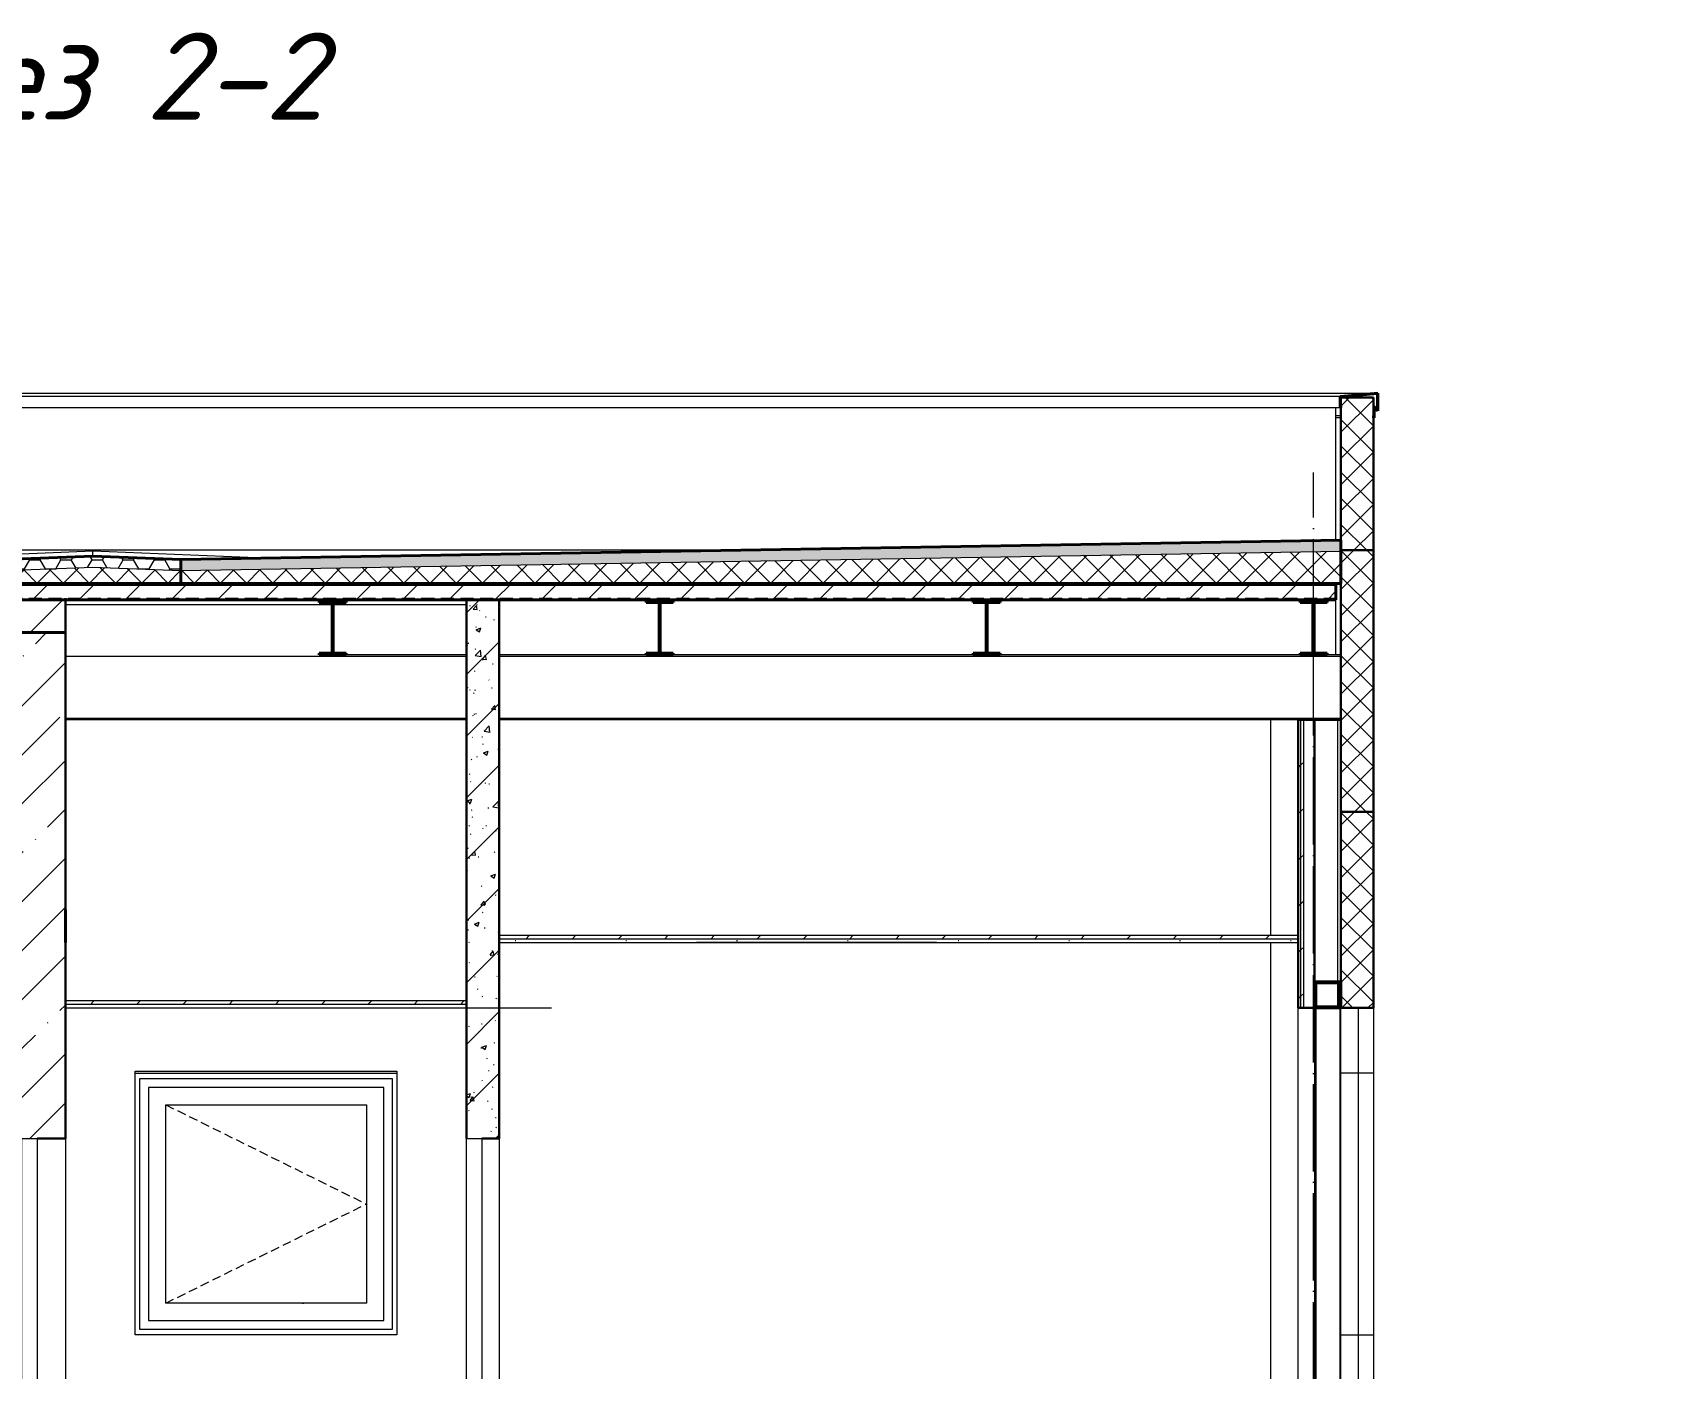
# Model space of a CAD drawing. Header units: millimetres. Extents: x -2951072 to 8268522, y -652067 to -630209.
# Drawn here: x 2700438 to 2707896, y -639175 to -633045 of the extents above; entities that cross this region are included whole.
import ezdxf
from ezdxf import colors
from ezdxf.entities.mleader import LeaderData, LeaderLine
from ezdxf.math import Vec2, Vec3

# ---------------------------------------------------------------- set-up
doc = ezdxf.new("R2010")
doc.units = ezdxf.units.MM
doc.header["$LTSCALE"] = 20
for name, pattern in [('_ШПТ__20_т__2_5__Линия сетки', [25, 20, -2.5, 0, -2.5]), ('_ШТР__2__1_', [3, 2, -1]), ('_ШТР__3__1_5__Сверху', [4.5, 3, -1.5]), ('CENTER', [50.8, 31.75, -6.35, 6.35, -6.35])]:
    doc.linetypes.add(name, pattern=pattern)
doc.layers.get('0').update_dxf_attribs({"lineweight": 0})
for name, color, linetype, lineweight in [('_Сверху_', 7, '_ШТР__3__1_5__Сверху', 9), ('Внутренние кромки', 7, 'Continuous', 18), ('Высотные отметки', 7, 'Continuous', 9), ('Обобщенные модели', 7, 'Continuous', 18), ('Общие ребра', 7, 'Continuous', 18), ('ОСИ', 251, 'CENTER', 18), ('Перекрытия', 7, 'Continuous', 18), ('Стены', 7, 'Continuous', 18), ('Стены разрез', 7, 'Continuous', 30), ('Стены штриховка', 7, 'Continuous', 30), ('Тонкие линии', 7, 'Continuous', 20)]:
    doc.layers.add(name, color=color, linetype=linetype, lineweight=lineweight)
doc.layers.add('ANNO-TEXT', color=251, linetype='Continuous')
for name, color, linetype, lineweight, true_color in [('Двери', 7, 'Continuous', 9, 0x804000), ('Каркас несущий', 7, 'Continuous', 18, 0x800040), ('Каркас_Импост', 7, 'Continuous', 9, 0x804000), ('Крыши', 7, 'Continuous', 9, 0x004000), ('Линии', 7, 'Continuous', 9, 0x00a600), ('Несущие колонны', 7, 'Continuous', 18, 0x800040), ('Окна', 7, 'Continuous', 9, 0x0080c0), ('Открывание', 7, 'Continuous', 9, 0x373737), ('Потолки', 7, 'Continuous', 9, 0x808000), ('Скрытые грани', 7, 'Continuous', 18, 0x800040)]:
    doc.layers.add(name, color=color, linetype=linetype, lineweight=lineweight, true_color=true_color)
doc.styles.add('PDF ISOCPEUR Italic', font='isocpeui.ttf')
pattern_1 = [(45, (2699496.43, -640620.17), (-106.066, 106.066), [])]
pattern_2 = [(45, (2699496.43, -640620.17), (-60.1041, 60.1041), []), (135, (2699496.43, -640620.17), (-60.1041, -60.1041), [])]
pattern_3 = [(45, (2699496.43, -640620.17), (-70.7107, 70.7107), []), (135, (2699496.43, -640620.17), (-70.7107, -70.7107), [])]
pattern_4 = [(0, (2699496.43, -640620.17), (71.438, 41.244), [47.625, -95.25]), (120, (2699496.43, -640620.17), (-71.43685, 41.24426), [47.625, -95.25]), (60, (2699496.43, -640620.17), (0.00065, 82.48912), [0, -95.25, 47.625, 0])]

# ---------------------------------------------------------------- blocks, each defined once
blk = doc.blocks.new('240_КолоннаНесущая_Двутавр_СТО АСЧМ 20-93 - 25К1-1233497-_О__Р__2-2_')
at = {"layer": 'Несущие колонны', "color": 7}
for p, q in [((12005, 7920), (12111, 7920)), ((12111, 7920), (12123, 7920)), ((12111, 6720), (12111, 7920)), ((12123, 6719.9), (12123, 7920)), ((12111, 6605), (12111, 6715)), ((12111, 4685), (12111, 4795)), ((12111, 3650), (12111, 4680)), ((12123, 3650), (12123, 4680.1)), ((12111, -100), (12111, 0)), ((12123, -100), (12123, 0))]:
    blk.add_line(p, q, dxfattribs=at)
blk = doc.blocks.new('102_Окно_1Створка_Ф_ГОСТ23166-99 - 1160х1750_1170_h-1445330-_О__Р__2-2_')
at = {"layer": 'Каркас_Импост', "color": 7, "lineweight": 18}
for p, q in [((12205, 6600), (12205, 4800)), ((12205, 6600), (12205, 6565)), ((12205, 6575), (12205, 5995)), ((12275, 6600), (12275, 4800)), ((12275, 6600), (12275, 6565)), ((12275, 6575), (12275, 5995)), ((12205, 5995), (12205, 4825)), ((12275, 5995), (12275, 4825)), ((12205, 4835), (12205, 4800)), ((12275, 4835), (12275, 4800))]:
    blk.add_line(p, q, dxfattribs=at)
blk = doc.blocks.new('102_Окно_1Створка_ГОСТ23166-99 - 1160х1150h-949099-_О__Р__2-2_')
at = {"layer": 'Открывание'}
h = blk.add_hatch(dxfattribs=at)
h.set_pattern_fill('FP_33', style=0, pattern_type=2)
h.set_pattern_definition([(236.31, (6249.2, 4744.6), (-1778, -3556), [641.07, -5769.6]), (236.31, (6284.76, 4637.9), (-1778, -3556), [384.64, -6026.03]), (236.31, (6071.4, 4637.9), (-1778, -3556), [384.64, -6026.03])])
h.paths.add_polyline_path([(7219, 5245), (7655, 5245), (7655, 6155), (6735, 6155), (6735, 5245)], flags=0)
at = {"layer": 'Каркас_Импост', "color": 7}
for p, q in [((7775, 6275), (6615, 6275)), ((6615, 6275), (6615, 5125)), ((7775, 5125), (7775, 6275)), ((7735, 6235), (6655, 6235)), ((6655, 6235), (6655, 5165)), ((7735, 5165), (7735, 6235)), ((6735, 5245), (6735, 6155)), ((6735, 6155), (7655, 6155)), ((7655, 6155), (7655, 5245)), ((7655, 5245), (6735, 5245)), ((6655, 5165), (7735, 5165)), ((6615, 5125), (7775, 5125))]:
    blk.add_line(p, q, dxfattribs=at)
at = {"layer": 'Открывание', "color": 7, "linetype": '_ШТР__2__1_'}
for p in [(6735, 6155), (6735, 5245)]:
    blk.add_line(p, (7655, 5700), dxfattribs=at)
blk = doc.blocks.new('101_Дверь_Двупольная_Алюминиевая_ГОСТ23747-2015 - ДАН_Дв_2080х1260_800__О_Л_П-1342839-_О__Р__2-2_')
at = {"layer": 'Двери', "color": 7}
for p, q in [((6075, 6000), (6145, 6000)), ((6075, 3900), (6075, 6000)), ((6145, 6000), (6145, 3900)), ((6145, 3900), (6075, 3900))]:
    blk.add_line(p, q, dxfattribs=at)
blk = doc.blocks.new('101_Дверь_Двупольная_Деревянная_ГОСТ 475-2016 - ДВ_2Рл_2080х1260_800__О_ПрБ-1372749-_О__Р__2-2_')
at = {"layer": 'Двери', "color": 7}
for p, q in [((8115, 6000), (8185, 6000)), ((8115, 3900), (8115, 6000)), ((8185, 6000), (8185, 3900)), ((8185, 3900), (8115, 3900))]:
    blk.add_line(p, q, dxfattribs=at)
blk = doc.blocks.new('243_КолоннаНесущая_Труба_ГОСТ 30245-2003 - 120x120x5-1251907-_О__Р__2-2_')
at = {"layer": 'Несущие колонны', "color": 7}
for p, q in [((12005, 6600), (12005, 4800)), ((12125, 4800), (12125, 6600))]:
    blk.add_line(p, q, dxfattribs=at)
at = {"layer": 'Скрытые грани', "color": 7}
for p, q in [((12010, 6600), (12010, 4800)), ((12120, 6600), (12120, 4800))]:
    blk.add_line(p, q, dxfattribs=at)
blk = doc.blocks.new('253_Балка_Труба_ГОСТ 30245-2003 - 120x120x5-1258535-_О__Р__2-2_')
at = {"layer": 'Каркас несущий', "color": 7, "lineweight": 40}
for p, q in [((12125, 6720), (12005, 6720)), ((12005, 6720), (12005, 6600)), ((12010, 6715), (12120, 6715)), ((12010, 6605), (12010, 6715)), ((12120, 6715), (12120, 6605)), ((12125, 6600), (12125, 6720)), ((12005, 6600), (12125, 6600)), ((12120, 6605), (12010, 6605))]:
    blk.add_line(p, q, dxfattribs=at)
blk = doc.blocks.new('250_Балка_Двутавр_ГОСТ Р 57837-2017 - 25Б1-1235187-_О__Р__2-2_')
at = {"layer": 'Каркас несущий', "color": 7, "lineweight": 40}
for p, q in [((7562, 8468), (7438, 8468)), ((7438, 8468), (7438, 8460)), ((7438, 8460), (7497.5, 8460)), ((7497.5, 8460), (7497.5, 8228)), ((7502.5, 8228), (7502.5, 8460)), ((7502.5, 8460), (7562, 8460)), ((7562, 8460), (7562, 8468)), ((7497.5, 8228), (7438, 8228)), ((7438, 8228), (7438, 8220)), ((7438, 8220), (7562, 8220)), ((7562, 8228), (7502.5, 8228)), ((7562, 8220), (7562, 8228))]:
    blk.add_line(p, q, dxfattribs=at)
blk = doc.blocks.new('250_Балка_Двутавр_ГОСТ Р 57837-2017 - 25Б1-1235188-_О__Р__2-2_')
at = {"layer": 'Каркас несущий', "color": 7, "lineweight": 40}
for p, q in [((9062, 8468), (8938, 8468)), ((8938, 8468), (8938, 8460)), ((8938, 8460), (8997.5, 8460)), ((8997.5, 8460), (8997.5, 8228)), ((9002.5, 8228), (9002.5, 8460)), ((9002.5, 8460), (9062, 8460)), ((9062, 8460), (9062, 8468)), ((8997.5, 8228), (8938, 8228)), ((8938, 8228), (8938, 8220)), ((8938, 8220), (9062, 8220)), ((9062, 8228), (9002.5, 8228)), ((9062, 8220), (9062, 8228))]:
    blk.add_line(p, q, dxfattribs=at)
blk = doc.blocks.new('250_Балка_Двутавр_ГОСТ Р 57837-2017 - 25Б1-1235189-_О__Р__2-2_')
at = {"layer": 'Каркас несущий', "color": 7, "lineweight": 40}
for p, q in [((10562, 8468), (10438, 8468)), ((10438, 8468), (10438, 8460)), ((10438, 8460), (10497.5, 8460)), ((10497.5, 8460), (10497.5, 8228)), ((10502.5, 8228), (10502.5, 8460)), ((10502.5, 8460), (10562, 8460)), ((10562, 8460), (10562, 8468)), ((10497.5, 8228), (10438, 8228)), ((10438, 8228), (10438, 8220)), ((10438, 8220), (10562, 8220)), ((10562, 8228), (10502.5, 8228)), ((10562, 8220), (10562, 8228))]:
    blk.add_line(p, q, dxfattribs=at)
blk = doc.blocks.new('250_Балка_Двутавр_ГОСТ Р 57837-2017 - 25Б1-1235564-_О__Р__2-2_')
at = {"layer": 'Каркас несущий', "color": 7, "lineweight": 40}
for p, q in [((12062, 8468), (11938, 8468)), ((11938, 8468), (11938, 8460)), ((11938, 8460), (11997.5, 8460)), ((11997.5, 8460), (11997.5, 8228)), ((12002.5, 8228), (12002.5, 8460)), ((12002.5, 8460), (12062, 8460)), ((12062, 8460), (12062, 8468)), ((11997.5, 8228), (11938, 8228)), ((11938, 8228), (11938, 8220)), ((11938, 8220), (12062, 8220)), ((12062, 8228), (12002.5, 8228)), ((12062, 8220), (12062, 8228))]:
    blk.add_line(p, q, dxfattribs=at)
blk = doc.blocks.new('190_ФЭ_Парапет_Сэндвич - ФЭ-К1_150-1300769-_О__Р__2-2_')
at = {"layer": 'Обобщенные модели'}
for p, q in [((1950, 9420.1), (12295, 9420.1)), ((12122, 9405), (1950, 9405)), ((1950, 9355), (12122, 9355)), ((12122, 9355), (12125, 9355)), ((12124, 9365), (12122.8, 9365)), ((12124, 9356), (12123, 9356)), ((12277, 9359.5), (12275, 9359.5)), ((12295, 9340.1), (12278, 9340.1)), ((12125, 9317.1), (12103, 9317.1)), ((12125, 9307.1), (12103, 9307.1)), ((12275, 9307.1), (12278, 9307.1)), ((12277, 9308.1), (12276, 9308.1))]:
    blk.add_line(p, q, dxfattribs=at)
blk = doc.blocks.new('190_ФЭ_Парапет_Сэндвич - ФЭ-К1_150-V27-_О__Р__2-2_')
at = {"layer": 'Обобщенные модели', "lineweight": 9}
h = blk.add_hatch(dxfattribs=at)
h.set_pattern_fill('FP_32', color=256, style=0, pattern_type=2)
h.set_pattern_definition([(45, (5182.4, 3500), (-106.066, 106.066), [])])
h.paths.add_polyline_path([(12278, 9307.1), (12278, 9357.1), (12295, 9340.1), (12295, 9420.1), (12122, 9405), (12123, 9404.1), (12294, 9419), (12294, 9342.5), (12277, 9359.5), (12277, 9308.1)], flags=0)
h.paths.add_polyline_path([(12275, 9307.1), (12276, 9308.1), (12275, 9317.1)], flags=0)
at = {"layer": 'Обобщенные модели', "lineweight": 40}
for p, q in [((12295, 9420.1), (12122, 9405)), ((12122, 9405), (12122, 9355)), ((12123, 9404.1), (12294, 9419)), ((12123, 9356), (12123, 9404.1)), ((12294, 9419), (12294, 9342.5)), ((12295, 9340.1), (12295, 9420.1)), ((12122, 9355), (12125, 9355)), ((12124, 9356), (12123, 9356)), ((12125, 9365), (12124, 9365)), ((12124, 9365), (12124, 9356)), ((12125, 9355), (12125, 9365)), ((12294, 9342.5), (12277, 9359.5)), ((12277, 9359.5), (12277, 9308.1)), ((12278, 9307.1), (12278, 9357.1)), ((12278, 9357.1), (12295, 9340.1)), ((12276, 9317.1), (12275, 9317.1)), ((12275, 9317.1), (12275, 9307.1)), ((12275, 9307.1), (12278, 9307.1)), ((12276, 9308.1), (12276, 9317.1)), ((12277, 9308.1), (12276, 9308.1))]:
    blk.add_line(p, q, dxfattribs=at)
blk = doc.blocks.new('_DOTSMALL')
at = {"color": 0, "linetype": 'ByBlock', "const_width": 0.5}
blk.add_lwpolyline([(-0.0625, 0, 1), (0.0625, 0, 1)], format="xyb", close=True, dxfattribs=at)

msp = doc.modelspace()

# ---------------------------------------------------------------- hatches: boundary and pattern name
at = {"layer": 'Крыши'}
h = msp.add_hatch(dxfattribs=at)
h.set_pattern_fill('FP_36', style=0, pattern_type=2)
h.set_pattern_definition(pattern_3)
h.paths.add_polyline_path([(2701118, -635465.5), (2706439, -635375.8), (2706439, -635373.8), (2701118, -635463.5)], flags=0)
h.paths.add_polyline_path([(2700310, -635465.5), (2700310, -635463.5), (2694189, -635360.3), (2694189, -635362.3), (2700093.5, -635461.8)], flags=0)
h = msp.add_hatch(dxfattribs=at)
h.set_pattern_fill('FP_37', style=0, pattern_type=2)
h.set_pattern_definition(pattern_4)
h.paths.add_polyline_path([(2701118, -635515.5), (2706439, -635425.8), (2706439, -635375.8), (2701118, -635465.5)], flags=0)
h.paths.add_polyline_path([(2700310, -635515.5), (2700310, -635465.5), (2694189, -635362.3), (2694189, -635412.3), (2700093.5, -635511.8)], flags=0)
h = msp.add_hatch(dxfattribs=at)
h.set_pattern_fill('FP_34', style=0, pattern_type=2)
h.set_pattern_definition(pattern_2)
h.paths.add_polyline_path([(2694189, -635572.3), (2700310, -635572.3), (2700310, -635515.5), (2694189, -635412.3), (2694189, -635560.3)], flags=0)
h.paths.add_polyline_path([(2705851.4, -635572.3), (2706439, -635572.3), (2706439, -635425.8), (2701118, -635515.5), (2701118, -635572.3), (2702972.4, -635572.3)], flags=0)
h = msp.add_hatch(dxfattribs=at)
h.set_pattern_fill('FP_36', style=0, pattern_type=2)
h.set_pattern_definition(pattern_3)
h.paths.add_polyline_path([(2701118, -635465.5), (2701118, -635463.5), (2700714, -635447.3), (2700310, -635463.5), (2700310, -635465.5), (2700714, -635449.3)], flags=0)
h = msp.add_hatch(dxfattribs=at)
h.set_pattern_fill('FP_37', style=0, pattern_type=2)
h.set_pattern_definition(pattern_4)
h.paths.add_polyline_path([(2701118, -635515.5), (2701118, -635465.5), (2700714, -635449.3), (2700310, -635465.5), (2700310, -635515.5), (2700714, -635499.3)], flags=0)
h = msp.add_hatch(dxfattribs=at)
h.set_pattern_fill('FP_34', style=0, pattern_type=2)
h.set_pattern_definition(pattern_2)
h.paths.add_polyline_path([(2700310, -635572.3), (2701118, -635572.3), (2701118, -635515.5), (2700714, -635499.3), (2700310, -635515.5), (2700310, -635560.3)], flags=0)
at = {"layer": 'Перекрытия', "lineweight": 9}
h = msp.add_hatch(dxfattribs=at)
h.set_pattern_fill('FP_32', color=256, style=0, pattern_type=2)
h.set_pattern_definition(pattern_1)
h.paths.add_polyline_path([(2706417, -635648.3), (2706417, -635573.3), (2694211, -635573.3), (2694211, -635648.3), (2705851.4, -635648.3)], flags=0)
h = msp.add_hatch(dxfattribs=at)
h.set_pattern_fill('FP_27', color=256, style=0, pattern_type=2)
h.set_pattern_definition([(45, (2699496.43, -639198.27), (-224.506, 224.506), []), (45, (2699720.94, -639198.27), (-224.506, 224.506), [396.875, -79.375, 3.353, -76.022])])
h.paths.add_polyline_path([(2694335.7, -635798.3), (2700589, -635798.3), (2700589, -635648.3), (2694189, -635648.3), (2694189, -635798.3)], flags=0)
at = {"layer": 'Потолки'}
h = msp.add_hatch(dxfattribs=at)
h.set_pattern_fill('FP_32', style=0, pattern_type=2)
h.set_pattern_definition(pattern_1)
h.paths.add_polyline_path([(2705851.4, -637204.2), (2706244, -637204.2), (2706244, -637188.2), (2702579, -637188.2), (2702579, -637204.2), (2702972.4, -637204.2)], flags=0)
h = msp.add_hatch(dxfattribs=at)
h.set_pattern_fill('FP_39', style=0, pattern_type=2)
h.set_pattern_definition([(0, (2699542.15, -640178.2), (0, 508), [3.353, -504.647]), (0, (2699603.1, -640259.5), (0, 508), [3.353, -504.647]), (0, (2699577.7, -640381.4), (0, 508), [3.353, -504.647]), (0, (2699755.5, -640498.25), (0, 508), [3.353, -504.647]), (0, (2699740.27, -640315.37), (0, 508), [3.353, -504.647]), (0, (2699877.43, -640193.45), (0, 508), [3.353, -504.647]), (0, (2699699.63, -640157.9), (0, 508), [3.353, -504.647]), (0, (2699913, -640366.17), (0, 508), [3.353, -504.647]), (0, (2699887.6, -640528.73), (0, 508), [3.353, -504.647]), (0, (2699511.67, -640604.93), (0, 508), [3.353, -504.647]), (0, (2699603.1, -640503.33), (0, 508), [3.353, -504.647]), (0, (2699674.23, -640599.85), (0, 508), [3.353, -504.647]), (0, (2699984.1, -640274.73), (0, 508), [3.353, -504.647]), (0, (2699821.55, -640401.73), (0, 508), [3.353, -504.647]), (0, (2699780.9, -640234.1), (0, 508), [3.353, -504.647]), (0, (2699867.27, -640279.8), (0, 508), [3.353, -504.647]), (0, (2699684.4, -640416.97), (0, 508), [3.353, -504.647]), (0, (2699826.63, -640142.65), (0, 508), [3.353, -504.647]), (0, (2699984.1, -640442.37), (0, 508), [3.353, -504.647]), (0, (2699968.87, -640594.77), (0, 508), [3.353, -504.647]), (75.964, (2699587.87, -640330.61), (-507.9934, -1524.002), [20.945, -2073.592]), (329.036, (2699674.23, -640223.93), (-1523.9959, 1016.0063), [29.62, -2932.502]), (338.199, (2699821.55, -640340.77), (1524.0036, -507.9893), [27.357, -2708.307]), (149.036, (2699826.63, -640584.61), (1523.9959, -1016.0063), [29.62, -2932.502]), (53.13, (2699669.15, -640518.57), (1016.0027, 1523.9982), [25.4, -2514.6]), (315, (2699938.4, -640152.8), (508, 0), [28.737, -689.684]), (101.31, (2699902.83, -640467.77), (-508.0024, 2031.9995), [25.903, -2564.4]), (323.13, (2699526.91, -640447.45), (1523.9982, -1016.0027), [25.4, -2514.6]), (315, (2699587.87, -640127.4), (508, 0), [21.552, -696.868])])
h.paths.add_polyline_path([(2702579, -637220.2), (2706244, -637220.2), (2706244, -637204.2), (2702579, -637204.2)], flags=0)
h = msp.add_hatch(dxfattribs=at)
h.set_pattern_fill('FP_32', style=0, pattern_type=2)
h.set_pattern_definition(pattern_1)
h.paths.add_polyline_path([(2700589, -637504.2), (2702429, -637504.2), (2702429, -637488.2), (2700589, -637488.2)], flags=0)
at = {"layer": 'Стены штриховка', "lineweight": 9}
h = msp.add_hatch(dxfattribs=at)
h.set_pattern_fill('FP_32', color=256, style=0, pattern_type=2)
h.set_pattern_definition(pattern_1)
h.paths.add_polyline_path([(2706439, -635420.2), (2706441, -635420.2), (2706441, -634720.2), (2706439, -634720.2), (2706439, -634751.4)], flags=0)
h = msp.add_hatch(dxfattribs=at)
h.set_pattern_fill('FP_34', color=256, style=0, pattern_type=2)
h.set_pattern_definition(pattern_2)
h.paths.add_polyline_path([(2706441, -635420.2), (2706587, -635420.2), (2706587, -634720.2), (2706441, -634720.2), (2706441, -634751.4)], flags=0)
h = msp.add_hatch(dxfattribs=at)
h.set_pattern_fill('FP_32', color=256, style=0, pattern_type=2)
h.set_pattern_definition(pattern_1)
h.paths.add_polyline_path([(2706587, -635420.2), (2706589, -635420.2), (2706589, -634720.2), (2706587, -634720.2), (2706587, -634751.4)], flags=0)
h = msp.add_hatch(dxfattribs=at)
h.set_pattern_fill('FP_32', color=256, style=0, pattern_type=2)
h.set_pattern_definition(pattern_1)
h.paths.add_polyline_path([(2706439, -636620.2), (2706441, -636620.2), (2706441, -635420.2), (2706439, -635420.2), (2706439, -635560.3)], flags=0)
h = msp.add_hatch(dxfattribs=at)
h.set_pattern_fill('FP_34', color=256, style=0, pattern_type=2)
h.set_pattern_definition(pattern_2)
h.paths.add_polyline_path([(2706587, -636620.2), (2706587, -635420.2), (2706441, -635420.2), (2706441, -636620.2)], flags=0)
h = msp.add_hatch(dxfattribs=at)
h.set_pattern_fill('FP_32', color=256, style=0, pattern_type=2)
h.set_pattern_definition(pattern_1)
h.paths.add_polyline_path([(2706587, -636620.2), (2706589, -636620.2), (2706589, -635420.2), (2706587, -635420.2), (2706587, -635560.3)], flags=0)
h = msp.add_hatch(dxfattribs=at)
h.set_pattern_fill('FP_28', color=256, style=0, pattern_type=2)
h.set_pattern_definition([(50, (2699496.43, -640620.17), (218.621, -19.127), [22.86, -251.46]), (355, (2699496.43, -640620.17), (-42.292, 229.268), [18.288, -201.168]), (100.451, (2699514.65, -640621.76), (176.331, 210.14), [19.428, -213.708]), (46.184, (2699496.43, -640559.2), (325.295, -50.452), [34.29, -377.19]), (96.636, (2699523.54, -640563.4), (284.883, 296.913), [29.142, -320.562]), (351.184, (2699496.43, -640559.2), (284.886, 296.91), [27.432, -301.752]), (21, (2699526.91, -640574.45), (181.9375, -122.7183), [22.86, -251.46]), (326, (2699526.9, -640574.45), (74.162, 221.026), [18.288, -201.168]), (71.451, (2699542.07, -640584.68), (256.1, 98.305), [19.428, -213.708]), (37.5, (2699496.43, -640620.17), (3.7064, 101.4659), [3.353, -195.377, 3.353, -200.863, -201.93]), (37.5, (2699496.43, -640620.17), (3.7064, 101.4659), [-402.946, 3.353, -198.577]), (7.5, (2699496.43, -640620.17), (80.1836, 120.2165), [3.353, -113.081, 3.353, -190.805, -76.962]), (7.5, (2699496.43, -640620.17), (80.1836, 120.2165), [-310.591, 3.353, -73.609]), (327.5, (2699428.46, -640620.17), (162.7086, -6.875), [3.353, -72.847, 3.353, -234.391, -315.468]), (327.5, (2699428.46, -640620.17), (162.7086, -6.875), [-313.944, 3.353, -312.115]), (317.5, (2699397.98, -640620.17), (177.7547, 30.512), [3.353, -95.707, 3.353, -154.534, -224.028]), (317.5, (2699397.98, -640620.17), (177.7547, 30.512), [-256.946, 3.353, -220.675])])
h.paths.add_polyline_path([(2702429, -638120.2), (2702579, -638120.2), (2702579, -635648.3), (2702429, -635648.3), (2702429, -637178.2)], flags=0)
h = msp.add_hatch(dxfattribs=at)
h.set_pattern_fill('FP_29', color=256, style=0, pattern_type=2)
h.set_pattern_definition([(45, (2699496.43, -640620.17), (-141.4214, 141.4214), [])])
h.paths.add_polyline_path([(2702429, -638120.2), (2702579, -638120.2), (2702579, -635648.3), (2702429, -635648.3), (2702429, -637178.2)], flags=0)
h = msp.add_hatch(dxfattribs=at)
h.set_pattern_fill('FP_27', color=256, style=0, pattern_type=2)
h.set_pattern_definition([(45, (2699496.43, -640620.17), (-224.506, 224.506), []), (45, (2699720.94, -640620.17), (-224.506, 224.506), [396.875, -79.375, 3.353, -76.022])])
h.paths.add_polyline_path([(2700589, -644220.2), (2700589, -640220.2), (2700389, -640220.2), (2700389, -644220.2)])
h.paths.add_polyline_path([(2700389, -638120.2), (2700589, -638120.2), (2700589, -635798.3), (2700389, -635798.3)])
h = msp.add_hatch(dxfattribs=at)
h.set_pattern_fill('FP_32', color=256, style=0, pattern_type=2)
h.set_pattern_definition(pattern_1)
h.paths.add_polyline_path([(2706244, -640220.2), (2706256.5, -640220.2), (2706256.5, -639320.2), (2706244, -639320.2), (2706244, -639605.1)], flags=0)
h.paths.add_polyline_path([(2706244, -637520.2), (2706256.5, -637520.2), (2706256.5, -636198.2), (2706244, -636198.2), (2706244, -637178.2)], flags=0)
h = msp.add_hatch(dxfattribs=at)
h.set_pattern_fill('FP_32', color=256, style=0, pattern_type=2)
h.set_pattern_definition(pattern_1)
h.paths.add_polyline_path([(2706269, -640220.2), (2706269, -639320.2), (2706256.5, -639320.2), (2706256.5, -640220.2)], flags=0)
h.paths.add_polyline_path([(2706269, -637520.2), (2706269, -636198.2), (2706256.5, -636198.2), (2706256.5, -637520.2)], flags=0)
h = msp.add_hatch(dxfattribs=at)
h.set_pattern_fill('FP_32', color=256, style=0, pattern_type=2)
h.set_pattern_definition(pattern_1)
h.paths.add_polyline_path([(2706439, -637520.2), (2706441, -637520.2), (2706441, -636620.2), (2706439, -636620.2), (2706439, -637178.2)], flags=0)
h = msp.add_hatch(dxfattribs=at)
h.set_pattern_fill('FP_34', color=256, style=0, pattern_type=2)
h.set_pattern_definition(pattern_2)
h.paths.add_polyline_path([(2706587, -637520.2), (2706587, -636620.2), (2706441, -636620.2), (2706441, -637520.2)], flags=0)
h = msp.add_hatch(dxfattribs=at)
h.set_pattern_fill('FP_32', color=256, style=0, pattern_type=2)
h.set_pattern_definition(pattern_1)
h.paths.add_polyline_path([(2706589, -637520.2), (2706589, -636620.2), (2706587, -636620.2), (2706587, -637520.2)], flags=0)

# ---------------------------------------------------------------- linework, layer by layer
at = {"layer": '_Сверху_'}
msp.add_line((2694211, -635640.8), (2706417, -635640.8), dxfattribs=at)
at = {"layer": 'Внутренние кромки', "color": 7}
msp.add_line((2700714, -635447.3), (2700714, -635423.3), dxfattribs=at)
at = {"layer": 'Высотные отметки'}
for p, q in [((2703483.3, -637220.2), (2704261.5, -637220.2)), ((2704584.5, -637220.2), (2703483.3, -637220.2)), ((2700774.9, -637520.2), (2700817.1, -637520.2)), ((2700817.1, -637520.2), (2702817.9, -637520.2))]:
    msp.add_line(p, q, dxfattribs=at)
at = {"layer": 'Каркас несущий', "color": 7}
for p, q in [((2702429, -635908.2), (2700589, -635908.2)), ((2702429, -635900.2), (2701876, -635900.2)), ((2703252, -635900.2), (2702579, -635900.2)), ((2706437, -635908.2), (2702579, -635908.2)), ((2704752, -635900.2), (2703376, -635900.2)), ((2706252, -635900.2), (2704876, -635900.2)), ((2706437, -635900.2), (2706376, -635900.2)), ((2706437, -635900.2), (2706437, -635908.2)), ((2706437, -635908.2), (2706437, -636190.2)), ((2700589, -636190.2), (2702429, -636190.2)), ((2702429, -636198.2), (2700589, -636198.2)), ((2702579, -636190.2), (2706437, -636190.2)), ((2706116, -636198.2), (2702579, -636198.2)), ((2706437, -636198.2), (2706319, -636198.2)), ((2706437, -636190.2), (2706437, -636198.2))]:
    msp.add_line(p, q, dxfattribs=at)
at = {"layer": 'Крыши', "color": 7, "lineweight": 40}
for p, q in [((2706439, -635373.8), (2701118, -635463.5)), ((2706439, -635572.3), (2706439, -635373.8)), ((2700714, -635447.3), (2700310, -635463.5)), ((2701118, -635463.5), (2700714, -635447.3)), ((2701118, -635463.5), (2701118, -635572.3)), ((2694189, -635572.3), (2706439, -635572.3))]:
    msp.add_line(p, q, dxfattribs=at)
at = {"layer": 'Крыши', "color": 7}
for p, q in [((2699889, -635456.4), (2700714, -635423.3)), ((2700714, -635423.3), (2701539, -635456.4))]:
    msp.add_line(p, q, dxfattribs=at)
at = {"layer": 'Линии', "color": 7, "true_color": 0xffffff}
msp.add_line((2705931.5, -635650.2), (2705961.5, -635650.2), dxfattribs=at)
at = {"layer": 'Общие ребра'}
for p, q in [((2706439, -635375.8), (2701118, -635465.5)), ((2700714, -635449.3), (2700310, -635465.5)), ((2701118, -635465.5), (2700714, -635449.3)), ((2706439, -635425.8), (2701118, -635515.5)), ((2700714, -635499.3), (2700310, -635515.5)), ((2701118, -635515.5), (2700714, -635499.3)), ((2706417, -635573.3), (2694211, -635573.3)), ((2706244, -637204.2), (2702579, -637204.2)), ((2702429, -637504.2), (2700589, -637504.2))]:
    msp.add_line(p, q, dxfattribs=at)
at = {"layer": 'ОСИ', "linetype": '_ШПТ__20_т__2_5__Линия сетки'}
msp.add_line((2706314, -646772.3), (2706314, -635063.2), dxfattribs=at)
at = {"layer": 'Перекрытия', "lineweight": 40}
for p, q in [((2706417, -635648.3), (2706417, -635572.3)), ((2700589, -635648.3), (2694189, -635648.3)), ((2694211, -635648.3), (2706417, -635648.3)), ((2694189, -635798.3), (2700589, -635798.3)), ((2700589, -637220.2), (2700589, -637070.2))]:
    msp.add_line(p, q, dxfattribs=at)
at = {"layer": 'Потолки', "color": 7, "lineweight": 18}
for p, q in [((2706244, -637188.2), (2702579, -637188.2)), ((2702579, -637220.2), (2706244, -637220.2)), ((2702429, -637488.2), (2700589, -637488.2)), ((2700589, -637488.2), (2700589, -637520.2)), ((2700589, -637520.2), (2702429, -637520.2))]:
    msp.add_line(p, q, dxfattribs=at)
at = {"layer": 'Стены'}
for p, q in [((2706417, -635374.1), (2706417, -634765.2)), ((2703685.9, -635420.2), (2700324, -635420.2)), ((2701811.7, -635670.2), (2700589, -635670.2)), ((2700589, -635670.2), (2700589, -635900.2)), ((2702429, -635670.2), (2701816.5, -635670.2)), ((2706417, -635900.2), (2706417, -635648.3)), ((2700589, -635908.2), (2700589, -636190.2)), ((2700589, -636198.2), (2700589, -637070.2)), ((2706244, -636198.2), (2706116, -636198.2)), ((2706116, -636198.2), (2706116, -637188.2)), ((2706417, -636200.2), (2706417, -636198.2)), ((2706116, -637220.2), (2706116, -640220.2)), ((2706244, -639320.2), (2706244, -637520.2)), ((2706319, -637520.2), (2706319, -639320.2)), ((2706439, -639320.2), (2706439, -637520.2)), ((2706589, -637520.2), (2706589, -639320.2)), ((2700909, -639020.2), (2700909, -637810.2)), ((2700909, -637810.2), (2702109, -637810.2)), ((2700909, -637820.2), (2702109, -637820.2)), ((2702109, -637810.2), (2702109, -639020.2)), ((2706589, -637820.2), (2706439, -637820.2)), ((2700589, -638120.2), (2700589, -640220.2)), ((2702579, -638120.2), (2702579, -640220.2)), ((2702109, -639020.2), (2700909, -639020.2)), ((2706439, -639020.2), (2706589, -639020.2))]:
    msp.add_line(p, q, dxfattribs=at)
at = {"layer": 'Стены разрез'}
for p, q in [((2706589, -634720.2), (2706439, -634720.2)), ((2706439, -634720.2), (2706439, -637520.2)), ((2706589, -637520.2), (2706589, -634720.2)), ((2706439, -635420.2), (2706589, -635420.2)), ((2700589, -638120.2), (2700589, -635640.8)), ((2702429, -635648.3), (2702429, -638120.2)), ((2702579, -638120.2), (2702579, -635648.3)), ((2706319, -636198.2), (2706244, -636198.2)), ((2706244, -636198.2), (2706244, -637520.2)), ((2706319, -637520.2), (2706319, -636198.2)), ((2706439, -636620.2), (2706589, -636620.2)), ((2706244, -637520.2), (2706319, -637520.2)), ((2706439, -637520.2), (2706589, -637520.2)), ((2700459, -638120.2), (2700589, -638120.2)), ((2702499, -638120.2), (2702579, -638120.2))]:
    msp.add_line(p, q, dxfattribs=at)
at = {"layer": 'Стены штриховка', "lineweight": 9}
for p, q in [((2706441, -637520.2), (2706441, -634720.2)), ((2706587, -637520.2), (2706587, -634720.2)), ((2706256.5, -637520.2), (2706256.5, -636198.2)), ((2706269, -637520.2), (2706269, -636198.2))]:
    msp.add_line(p, q, dxfattribs=at)
at = {"layer": 'Тонкие линии'}
msp.add_line((2694211, -635580.8), (2706417, -635580.8), dxfattribs=at)

# ---------------------------------------------------------------- block references
at = {"layer": 'Двери', "color": 7}
for name in ['101_Дверь_Двупольная_Алюминиевая_ГОСТ23747-2015 - ДАН_Дв_2080х1260_800__О_Л_П-1342839-_О__Р__2-2_', '101_Дверь_Двупольная_Деревянная_ГОСТ 475-2016 - ДВ_2Рл_2080х1260_800__О_ПрБ-1372749-_О__Р__2-2_']:
    msp.add_blockref(name, (2694314, -644120.2), dxfattribs=at)
at = {"layer": 'Каркас несущий', "color": 7}
for name in ['250_Балка_Двутавр_ГОСТ Р 57837-2017 - 25Б1-1235187-_О__Р__2-2_', '250_Балка_Двутавр_ГОСТ Р 57837-2017 - 25Б1-1235188-_О__Р__2-2_', '250_Балка_Двутавр_ГОСТ Р 57837-2017 - 25Б1-1235189-_О__Р__2-2_', '250_Балка_Двутавр_ГОСТ Р 57837-2017 - 25Б1-1235564-_О__Р__2-2_', '253_Балка_Труба_ГОСТ 30245-2003 - 120x120x5-1258535-_О__Р__2-2_']:
    msp.add_blockref(name, (2694314, -644120.2), dxfattribs=at)
at = {"layer": 'Несущие колонны', "color": 7}
for name in ['240_КолоннаНесущая_Двутавр_СТО АСЧМ 20-93 - 25К1-1233497-_О__Р__2-2_', '243_КолоннаНесущая_Труба_ГОСТ 30245-2003 - 120x120x5-1251907-_О__Р__2-2_']:
    msp.add_blockref(name, (2694314, -644120.2), dxfattribs=at)
at = {"layer": 'Обобщенные модели'}
for name in ['190_ФЭ_Парапет_Сэндвич - ФЭ-К1_150-1300769-_О__Р__2-2_', '190_ФЭ_Парапет_Сэндвич - ФЭ-К1_150-V27-_О__Р__2-2_']:
    msp.add_blockref(name, (2694314, -644120.2), dxfattribs=at)
at = {"layer": 'Окна', "color": 7}
for name in ['102_Окно_1Створка_Ф_ГОСТ23166-99 - 1160х1750_1170_h-1445330-_О__Р__2-2_', '102_Окно_1Створка_ГОСТ23166-99 - 1160х1150h-949099-_О__Р__2-2_']:
    msp.add_blockref(name, (2694314, -644120.2), dxfattribs=at)

# ---------------------------------------------------------------- texts
at = {"layer": 'ANNO-TEXT', "color": 7, "lineweight": 0, "insert": (2699073.1, -633045), "char_height": 400, "width": 5330.889, "attachment_point": 1, "line_spacing_factor": 1.022761, "style": 'PDF ISOCPEUR Italic'}
msp.add_mtext('Разрез 2-2', dxfattribs=at)

# ---------------------------------------------------------------- leaders
ml = msp.add_multileader_mtext('Standard')
ml.set_content('Лестница ЛП-1\\Pсм раздел КМ', color=256, style='PDF ISOCPEUR Italic')
ml.set_leader_properties()
ml.set_arrow_properties(name='DOTSMALL')
ml.build(insert=Vec2(0, 0))
ml.multileader.update_dxf_attribs({"text_left_attachment_type": 6, "text_right_attachment_type": 6, "dogleg_length": 0.36, "arrow_head_size": 250, "scale": 100})
ctx = ml.context
ctx.base_point, ctx.scale, ctx.char_height, ctx.arrow_head_size, ctx.landing_gap_size, ctx.plane_origin = Vec3(2682699.7, -636295.9), 100, 250, 250, 250, Vec3(2683475.7, -638599.4)
ctx.left_attachment, ctx.right_attachment = 6, 6
notes = []
notes.append((ctx, [(0, (1, 1, 0), (2682663.7, -636295.9), (1, 0), 36, [(0, [(2681908.7, -637150.6)], 0, [])])]))
ctx.mtext.insert, ctx.mtext.width, ctx.mtext.flow_direction = Vec3(2682949.7, -635970.9), 55855.724, 5
for ctx, leaders in notes:
    for number, flags, end, landing, length, lines in leaders:
        leader = LeaderData()
        leader.index, (leader.has_last_leader_line, leader.has_dogleg_vector, leader.attachment_direction) = number, flags
        leader.last_leader_point, leader.dogleg_vector, leader.dogleg_length = Vec3(end), Vec3(landing), length
        for number, points, colour, breaks in lines:
            line = LeaderLine()
            line.index, line.vertices, line.color, line.breaks = number, Vec3.list(points), colors.encode_raw_color(colour), breaks
            leader.lines.append(line)
        ctx.leaders.append(leader)

doc.saveas('drawing.dxf')
